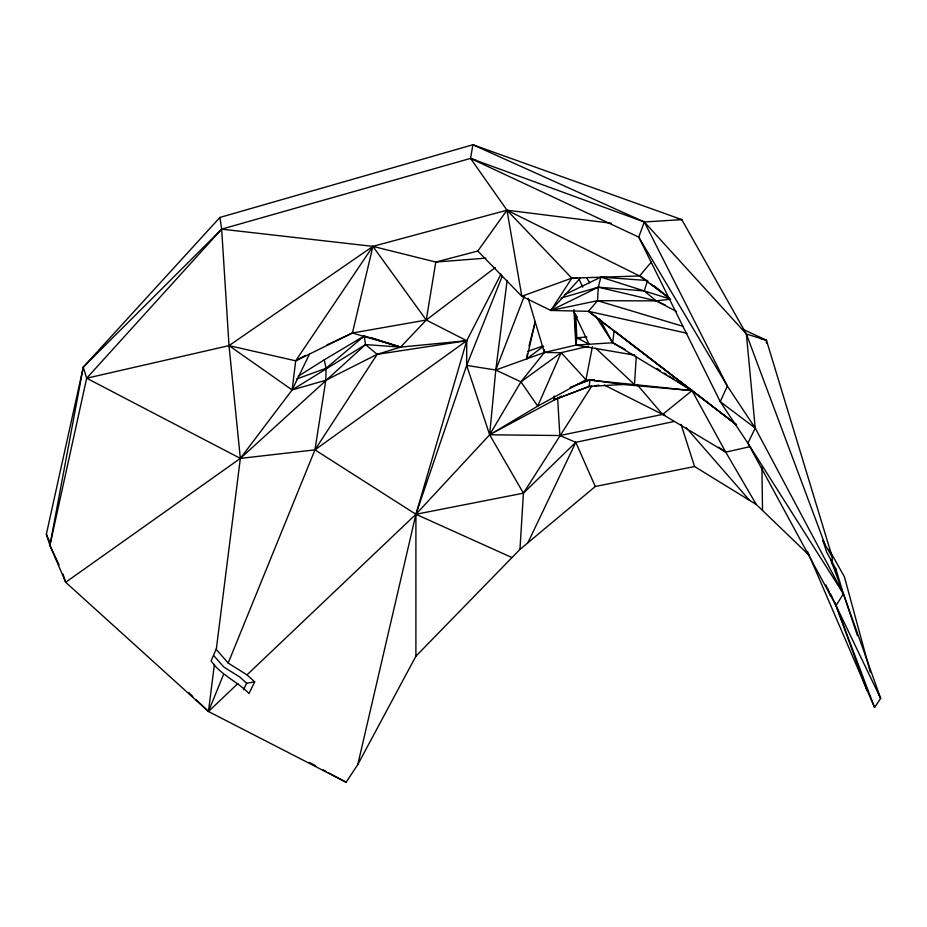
<?xml version="1.0" encoding="UTF-8"?>
<svg xmlns="http://www.w3.org/2000/svg" width="927" height="927" viewBox="0 0 927 927"><rect width="100%" height="100%" fill="white"/><g stroke="black" fill="none" stroke-linecap="round" stroke-linejoin="round"><path stroke-width="1.39" d="M832.064 563.732L832.272 557.115L825.076 544.717L746.362 334.01L681.785 219.618L472.897 144.751L219.931 217.428L83.279 367.127L46.35 534.207L49.907 545.366L65.678 582.272L208.471 711.507L346.084 782.249L357.776 764.613L415.899 656.2L415.922 514.276L466.733 340.707L500.974 274.149M415.899 656.2L519.966 549.387L523.419 493.164L489.653 434.786L466.675 365.4L466.733 340.707L426.258 320.035L372.897 246.373L221.669 229.143L83.279 367.127L49.907 545.366L59.096 564.937M766.409 343.094L766.432 340.232L743.025 329.328M835.748 571.403L835.83 568.842L826.664 552.11L822.863 540.395L825.076 544.717M591.936 386.107L589.143 386.455L554.01 399.838L554.172 395.956M49.907 545.366L86.674 378.216L229.015 345.632L372.897 246.373L435.794 262.051L477.799 251.043L521.82 296.269L550.881 310.464L588.448 311.31L597.544 300.696L598.297 287.185L600.881 277.092L647.602 280.533L644.195 290.939L656.293 300.881L676.536 311.495M636.235 356.825L634.508 384.601L692.017 390.626L736.525 424.798M544.531 349.63L544.358 352.492L520.916 381.854L489.653 434.786L415.922 514.276L246.999 674.868L228.181 663.06L216.095 649.259L211.124 660.881C220.881 675.204 237.242 681.299 249.004 693.535L254.682 681.878L246.999 674.868M543.674 346.165L526.745 358.842L527.347 353.905M611.414 223.268L506.976 210.197L372.897 246.373L295.701 360.823L292.109 389.931L240.348 458.401L65.678 582.272L63.036 574.161M554.01 399.838L589.143 386.455L589.954 379.861L594.242 379.583M214.404 664.346L208.471 711.507L195.921 699.503M216.281 649.456L240.348 458.401L229.015 345.632L221.669 229.143L219.931 217.428M507.127 280.406L495.783 370.012L489.653 434.786L559.862 435.528L662.666 414.415L692.017 390.626L725.725 452.121L756.293 504.485L809.317 555.447M357.776 764.613L415.922 514.276L466.675 365.4L495.783 370.012L544.358 352.492L575.876 345.099L576.849 337.752L575.609 314.971M592.399 346.675L585.934 379.78L537.73 406.119L489.653 434.786L561.519 396.119M352.666 331.808L352.422 333.013L295.701 360.823L229.015 345.632L292.109 389.931L325.806 380.267L377.173 354.346L400.603 347.115L466.733 340.707L314.96 449.862L240.348 458.401L86.674 378.216L83.279 367.127M526.745 358.842L535.192 321.854L529.016 346.049M372.897 246.373L352.422 333.013L326.814 344.971M524.045 296.756L495.783 370.012L520.916 381.854L537.73 406.119L561.148 352.666L588.564 346.258M466.675 365.4L502.225 276.2M223.488 674.578L208.471 711.507L237.891 683.523M228.181 663.06L314.96 449.862L377.173 354.346L466.733 340.707M527.88 542.793L575.806 442.33L674.114 421.472M665.146 294.716L669.537 298.262L639.549 275.979L571.808 278.146L506.976 210.197L470.545 158.401L472.897 144.751L644.323 221.982L746.362 334.01L755.227 428.077L747.904 443.187L836.038 605.609L880.65 698.413L874.555 707.486L807.51 551.438M309.537 354.021L292.109 389.931L365.493 344.577L400.603 347.115L426.258 320.035L495.238 267.59M243.465 689.711L246.663 683.245L254.682 681.878M485.864 258.135L435.794 262.051L426.258 320.035L352.422 333.013L400.603 347.115L364.276 335.933L324.265 359.838L326.061 368.274L325.806 380.267L314.96 449.862L415.922 514.276L523.419 493.164L591.461 386.536M577.451 277.613L571.808 278.146L550.881 310.464L597.544 300.696L656.293 300.881L670.638 299.154M477.799 251.043L506.976 210.197L639.549 275.979L651.496 261.877M86.674 378.216L221.669 229.143L470.545 158.401L475.98 160.325M580.429 278.007L550.881 310.464L598.297 287.185L644.195 290.939L669.306 298.737M523.419 493.164L575.806 442.33L595.273 486.501L519.966 549.387M240.348 458.401L365.493 344.577L364.276 335.933L326.061 368.274L296.617 379.004M362.156 337.822L364.276 335.933M520.916 381.854L561.148 352.666L585.934 379.78L634.508 384.601L595.806 348.251M298.216 376.223L324.265 359.838M295.701 360.823L305.342 355.435M564.462 294.809L600.881 277.092L644.195 290.939M570.128 387.37L589.954 379.861L622.851 384.485L692.017 390.626L588.448 311.31L687 333.268M576.571 384.786L589.954 379.861M506.976 210.197L521.82 296.269L571.808 278.146M527.648 351.437L542.168 346.258M561.032 298.077L598.297 287.185L656.293 300.881L665.389 305.122M604.207 385.041L662.666 414.415L725.725 452.121L750.58 446.547M595.273 486.501L694.578 466.524L756.293 504.485M594.74 385.759L598.935 385.238M577.243 317.301L574.103 312.434L589.062 344.265L576.849 337.752L586.907 337.011M573.952 309.606L575.876 345.099L612.735 342.758L625.146 349.421M589.143 386.455L622.851 384.485M561.148 352.666L544.358 352.492L528.17 298.343M575.273 315.029L575.876 345.099L578.668 345.134M576.849 337.752L581.055 337.915M677.486 219.12L681.785 219.618L644.323 221.982L470.545 158.401L638.738 237.103L727.359 386.095L755.227 428.077L843.408 593.79L880.65 698.413L878.263 693.28M687.764 389.919L692.017 390.626L676.281 380.684M575.876 345.099L634.914 355.192L629.282 353.801M687.788 389.815L692.017 390.626L612.735 342.758L595.644 316.153M521.82 296.269L524.601 296.895M687.822 389.653L692.017 390.626M760.882 338.587L766.432 340.232L832.272 557.115M597.544 300.696L683.025 326.327M746.362 334.01L766.432 340.232M371.843 337.926L400.603 347.115M665.285 415.319L662.666 414.415L637.625 385.215M575.806 442.33L559.862 435.528L557.625 397.915M415.922 514.276L511.924 557.544M309.34 762.388L315.678 765.806M323.28 769.92L325.817 771.287M328.343 772.666L346.084 782.249M656.907 368.436L660.534 370.73M664.172 373.025L666.594 374.554M669.016 376.095L673.859 379.155M718.645 447.22L725.725 452.121M755.227 428.077L720.233 401.681L638.738 237.103L644.323 221.982L727.359 386.095L720.233 401.681L747.904 443.187L843.408 593.79L857.463 635.737M639.943 275.62L647.892 281.715M650.175 283.465L669.491 298.285M736.467 424.728L614.114 330.638L612.735 342.758L599.572 318.969M588.448 311.31L736.397 424.74M654.184 285.852L662.956 292.944M365.493 344.577L377.173 354.346M246.663 683.245L239.676 676.919L223.928 667.127L213.917 655.795M188.61 692.492L192.793 696.501M686.351 427.857L749.619 500.406M586.675 277.996L589.85 282.793M828.947 549.213L844.427 576.872L870.268 672.075M840.986 588.865L843.408 593.79L836.038 605.609L866.988 690.603L865.899 686.409M579.085 279.259L582.759 287.127M830.754 594.137L836.038 605.609L874.555 707.486M825.876 585.007L830.859 596.397L827.915 588.9M46.35 534.207L49.734 542.191M830.974 560.499L843.408 593.79L835.83 568.842M835.065 602.921L836.038 605.609L835.25 602.886M681.044 424.357L694.578 466.524M761.936 467.115L762.515 510.325"/></g></svg>
